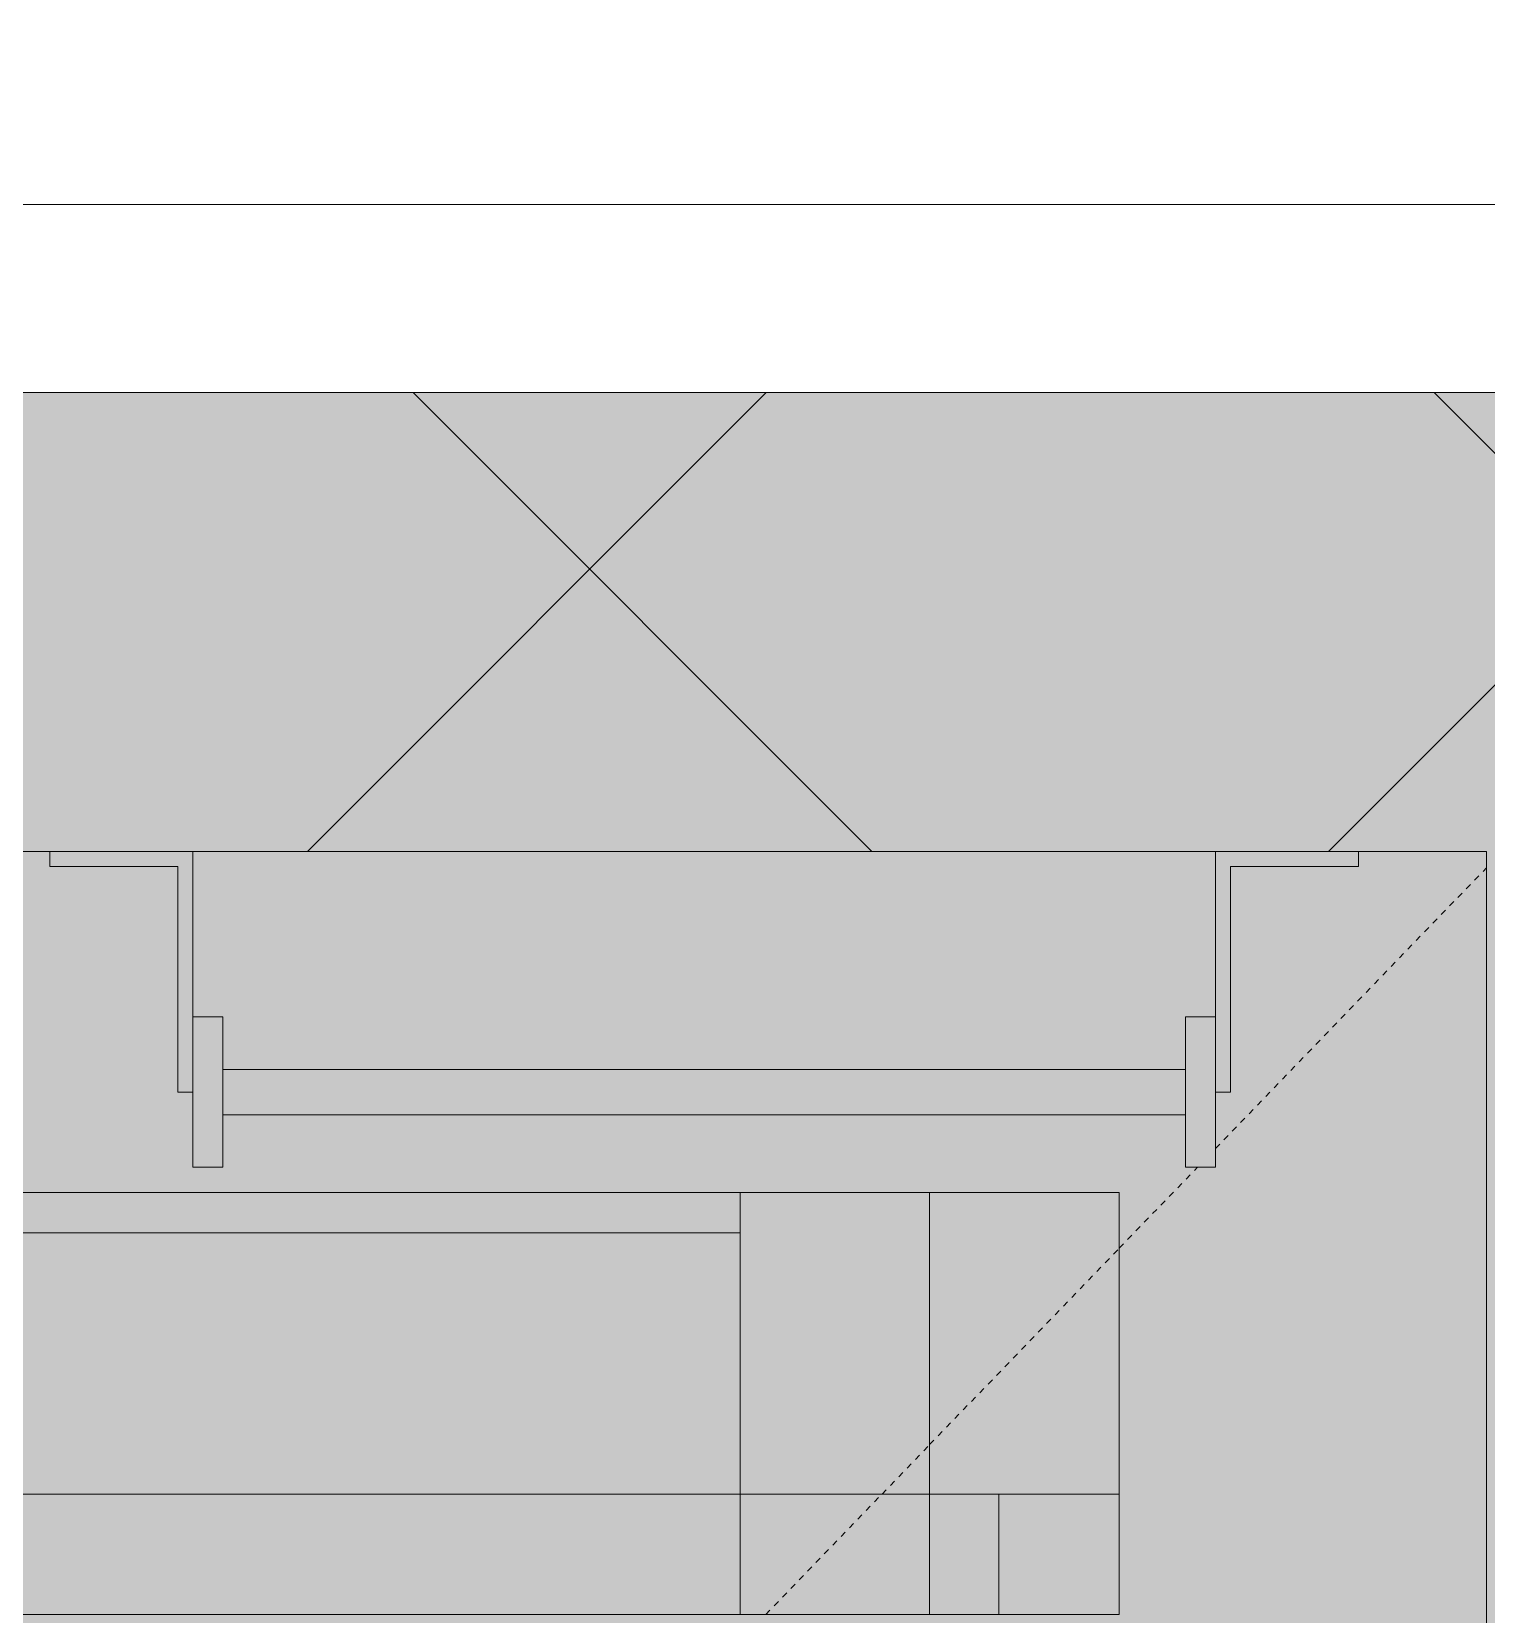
# Model space of a CAD drawing. Header units: inches. Extents: x -430 to 361, y -510 to 778.
# Drawn here: x -68.66 to -44.49, y 262.65 to 288.96 of the extents above; entities that cross this region are included whole.
import ezdxf

# ---------------------------------------------------------------- set-up
doc = ezdxf.new("R2010")
doc.units = ezdxf.units.IN
doc.header["$MEASUREMENT"] = 0
doc.linetypes.add('Overhead_2_', pattern=[0.15625, 0.09375, -0.0625])
doc.layers.get('0').update_dxf_attribs({"color": 8})
for name, color, linetype, lineweight in [('A-DETL', 8, 'Continuous', 9), ('A-DETL-GENF', 8, 'Continuous', 9), ('A-FLOR-OVHD', 8, 'Overhead_2_', 9), ('A-GENM', 8, 'Continuous', 9), ('A-WALL-PATT', 8, 'Continuous', 13), ('I-WALL', 8, 'Continuous', 9), ('Q-SPCQ', 8, 'Continuous', 9)]:
    doc.layers.add(name, color=color, linetype=linetype, lineweight=lineweight)

# ---------------------------------------------------------------- blocks, each defined once
blk = doc.blocks.new('Hecht_PAD_AA-Arch_detached_rvt-1-Test Fit - First Floor Plan')
at = {"layer": 'A-WALL-PATT'}
h = blk.add_hatch(dxfattribs=at)
h.set_pattern_fill('FP_19', color=256, style=0, pattern_type=2)
h.set_pattern_definition([(45, (0, 0), (-8.4853, 8.4853), []), (135, (0, 0), (-8.4853, -8.4853), [])])
h.paths.add_polyline_path([(-75.446, 275.331), (-44.487, 275.331), (-36.862, 282.956), (-140.487, 282.956), (-140.487, 275.331), (-77.717, 275.331)], flags=0)
at = {"layer": 'A-FLOR-OVHD'}
for p, q in [((-48.987, 270.395), (-44.487, 275.057)), ((-50.589, 268.735), (-49.29, 270.081)), ((-53.739, 265.472), (-50.589, 268.735)), ((-54.531, 264.651), (-53.739, 265.472)), ((-56.462, 262.651), (-54.531, 264.651))]:
    blk.add_line(p, q, dxfattribs=at)
at = {"layer": 'I-WALL'}
for p, q in [((-36.862, 282.956), (-140.487, 282.956)), ((-70.62, 275.331), (-44.487, 275.331)), ((-44.487, 275.331), (-44.487, 246.581))]:
    blk.add_line(p, q, dxfattribs=at)
blk = doc.blocks.new('schindler-3300na_traction_elevator_machine_room-less_general_purpose_front_or_front-rear_opening_2100-3500_capacity_3300bim - 3500 Front-2750691-Test Fit - First Floor Plan')
at = {"layer": 'Q-SPCQ'}
for p, q in [((47.008, -42.795), (47.008, 40.276)), ((34.328, 36.89), (34.328, -36.693)), ((36.328, -36.693), (36.328, 36.89)), ((36.328, 36.89), (36.328, -36.693)), ((34.328, -36.693), (34.328, 34.89)), ((36.328, -34.693), (36.328, -1)), ((36.328, -1), (36.328, -34.693)), ((40.669, -1.181), (40.669, -30.394)), ((41.339, -12.803), (41.339, -36.693)), ((41.339, -33.543), (41.339, -12.803)), ((41.339, -12.803), (41.339, -33.543)), ((41.339, -33.543), (41.339, -12.803)), ((41.339, -12.803), (41.339, -33.543)), ((41.339, -33.543), (41.339, -12.803)), ((41.339, -12.803), (41.339, -33.543)), ((36.328, -30.394), (34.328, -30.394)), ((36.328, -30.394), (34.328, -30.394)), ((34.328, -30.394), (36.328, -30.394)), ((40.669, -30.394), (36.328, -30.394)), ((41.339, -30.394), (36.328, -30.394)), ((36.328, -30.394), (41.339, -30.394)), ((41.339, -33.543), (41.339, -30.394)), ((41.339, -30.394), (41.339, -33.543)), ((34.328, -33.543), (36.328, -33.543)), ((34.328, -33.543), (36.328, -33.543)), ((36.328, -33.543), (34.328, -33.543)), ((34.328, -33.543), (36.328, -33.543)), ((36.328, -33.543), (34.328, -33.543)), ((36.328, -33.543), (41.339, -33.543)), ((36.328, -33.543), (41.339, -33.543)), ((41.339, -33.543), (36.328, -33.543)), ((36.328, -33.543), (41.339, -33.543)), ((41.339, -33.543), (36.328, -33.543)), ((41.339, -36.693), (41.339, -33.543)), ((41.339, -33.543), (41.339, -36.693)), ((41.339, -36.693), (41.339, -33.543)), ((41.339, -33.543), (41.339, -36.693)), ((36.328, -34.693), (34.328, -34.693)), ((34.328, -34.693), (34.328, -36.693)), ((34.328, -36.693), (34.328, -34.693)), ((34.328, -34.693), (36.328, -34.693)), ((36.328, -36.693), (36.328, -34.693)), ((36.328, -34.693), (36.328, -36.693)), ((36.328, -36.693), (36.328, -34.693)), ((36.328, -34.693), (36.328, -36.693)), ((36.328, -36.693), (34.328, -36.693)), ((36.328, -36.693), (34.328, -36.693)), ((34.328, -36.693), (36.328, -36.693)), ((34.328, -36.693), (36.328, -36.693)), ((36.328, -36.693), (34.328, -36.693)), ((34.328, -36.693), (36.328, -36.693)), ((36.328, -36.693), (34.328, -36.693)), ((34.328, -36.693), (36.328, -36.693)), ((36.328, -36.693), (34.328, -36.693)), ((34.328, -36.693), (36.328, -36.693)), ((36.328, -36.693), (34.328, -36.693)), ((41.339, -36.693), (36.328, -36.693)), ((41.339, -36.693), (36.328, -36.693)), ((36.328, -36.693), (41.339, -36.693)), ((36.328, -36.693), (41.339, -36.693)), ((41.339, -36.693), (36.328, -36.693))]:
    blk.add_line(p, q, dxfattribs=at)
blk = doc.blocks.new('Ladder- Level Based - 1_-4_ WIDE STEEL LADDER-2775184-Test Fit - First Floor Plan')
at = {"layer": 'A-GENM'}
for p, q in [((-10.875, 4), (-10.875, 3.75)), ((-8.5, 1.25), (-8.5, 4)), ((8.5, 4), (8.5, 1.25)), ((10.875, 3.75), (10.875, 4)), ((-10.875, 3.75), (-8.75, 3.75)), ((-8.75, 3.75), (-8.75, 0)), ((8.75, 0), (8.75, 3.75)), ((8.75, 3.75), (10.875, 3.75)), ((-8, 1.25), (-8.5, 1.25)), ((-8.5, 1.25), (-8.5, -1.25)), ((-8, -1.25), (-8, 1.25)), ((8.5, 1.25), (8, 1.25)), ((8, 1.25), (8, -1.25)), ((8.5, -1.25), (8.5, 1.25)), ((8, 0.375), (-8, 0.375)), ((-8.75, 0), (-8.5, 0)), ((8.5, 0), (8.75, 0)), ((-8, -0.375), (8, -0.375)), ((-8.5, -1.25), (-8, -1.25)), ((8, -1.25), (8.5, -1.25))]:
    blk.add_line(p, q, dxfattribs=at)

msp = doc.modelspace()

# ---------------------------------------------------------------- hatches: boundary and pattern name
at = {"layer": 'A-DETL-GENF'}
h = msp.add_hatch(color=256, dxfattribs=at)
h.paths.add_polyline_path([(-154.944, -481.669), (77.423, -481.669), (77.423, -466.419), (-38.237, -466.419), (-38.237, -353.919), (-42.575, -353.919), (-38.517, -357.777), (-45.862, -458.794), (-45.862, -353.919), (-257.862, -353.919), (-257.862, -466.419), (-285.987, -466.419), (-285.987, -478.044), (-246.482, -478.044), (-246.482, -473.544), (-282.487, -473.544), (-282.487, -467.544), (-246.482, -467.544), (-246.482, -471.294), (-206.487, -471.294), (-206.487, -481.669), (-191.286, -481.669)], flags=0)
h.paths.add_polyline_path([(-357.987, -478.044), (-357.987, -473.544), (-385.987, -473.544), (-385.987, -324.107), (-390.487, -324.107), (-390.448, -478.044), (-372.996, -478.044)], flags=0)
h.paths.add_polyline_path([(15.801, -473.544), (-202.862, -473.544), (-202.862, -467.544), (73.798, -467.544), (73.798, -473.544), (26.766, -473.544)], flags=0)
h.paths.add_polyline_path([(-369.083, -467.544), (-357.987, -467.544), (-357.987, -466.419), (-378.862, -466.419), (-378.862, -324.107), (-379.987, -324.107), (-379.987, -467.544), (-370.487, -467.544)], flags=0)
h.paths.add_polyline_path([(-45.862, -462.607), (-45.862, -458.794), (-42.049, -462.607)], flags=0)
h.paths.add_polyline_path([(-379.987, 58.331), (-318.862, 58.331), (-318.862, 162.331), (-294.862, 162.331), (-294.862, 303.581), (-379.987, 303.581), (-379.987, 58.975)], flags=0)
h.paths.add_polyline_path([(-82.26, 130.456), (-36.862, 130.456), (-36.862, 165.706), (-44.487, 173.331), (-44.487, 275.331), (-36.862, 282.956), (-148.112, 282.956), (-148.112, 130.456), (-124.919, 130.456)], flags=0)
h.paths.add_polyline_path([(-73.137, 271.831), (-73.137, 271.831), (-71.927, 271.831)], flags=0)
h.paths.add_polyline_path([(-134.862, 578.331), (-39.237, 578.331), (-39.237, 578.831), (41.513, 578.831), (41.513, 593.581), (-138.487, 593.581), (-138.487, 578.331), (-136.112, 578.331)], flags=0)
h.paths.add_polyline_path([(8.595, 579.456), (-134.862, 579.456), (-134.862, 585.456), (37.888, 585.456), (37.888, 579.456), (26.766, 579.456)], flags=0)
at = {"layer": 'A-WALL-PATT'}
h = msp.add_hatch(color=256, dxfattribs=at)
h.paths.add_polyline_path([(-36.862, 165.706), (-36.862, 204.081), (-44.487, 204.081), (-44.487, 173.331), (-38.862, 167.706)], flags=0)
h.paths.add_polyline_path([(-36.862, 246.581), (-36.862, 282.956), (-44.487, 275.331), (-44.487, 246.581)], flags=0)

# ---------------------------------------------------------------- linework, layer by layer
at = {"layer": 'A-DETL'}
msp.add_line((-36.862, 282.956), (-148.112, 282.956), dxfattribs=at)
at = {"layer": 'I-WALL'}
for p, q in [((-35.487, 286.081), (-151.237, 286.081)), ((-148.112, 282.956), (-44.487, 282.956))]:
    msp.add_line(p, q, dxfattribs=at)

# ---------------------------------------------------------------- block references
msp.add_blockref('Hecht_PAD_AA-Arch_detached_rvt-1-Test Fit - First Floor Plan', (0, 0))
at = {"layer": 'A-GENM'}
msp.add_blockref('Ladder- Level Based - 1_-4_ WIDE STEEL LADDER-2775184-Test Fit - First Floor Plan', (-57.487, 271.331), dxfattribs=at)
at = {"layer": 'Q-SPCQ', "rotation": 90}
msp.add_blockref('schindler-3300na_traction_elevator_machine_room-less_general_purpose_front_or_front-rear_opening_2100-3500_capacity_3300bim - 3500 Front-2750691-Test Fit - First Floor Plan', (-87.282, 228.323), dxfattribs=at)

doc.saveas('drawing.dxf')
